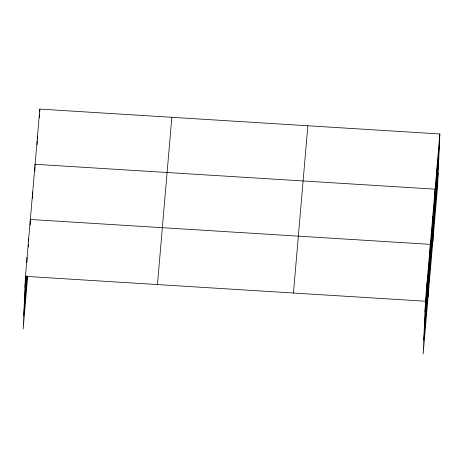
<?xml version="1.0" encoding="UTF-8"?>
<svg xmlns="http://www.w3.org/2000/svg" width="463" height="463" viewBox="0 0 463 463"><rect width="100%" height="100%" fill="white"/><g stroke="black" fill="none" stroke-linecap="round" stroke-linejoin="round"><path stroke-width="0.69" d="M439.85 133.975L425.456 301.228L423.159 353.9L437.552 186.647L439.85 133.975L39.841 109.1L25.448 276.353L23.15 329.025L27.682 276.37M26.86 262.411L27.08 257.399M28.336 247.039L28.463 244.175M28.584 241.31L28.712 238.445M30.095 225.221L30.315 220.203M32.439 198.338L32.717 191.89M34.783 171.46L34.968 167.16M35.032 165.725L35.095 164.296L435.098 189.164L432.801 241.842M37.127 144.578L37.283 140.995M37.376 138.848L37.468 136.695M39.465 117.695L39.592 114.83M39.72 111.965L39.841 109.1M426.62 293.015L427.089 282.274M428.252 274.061L428.721 263.314M428.049 297.032L430.353 244.36L30.344 219.485M432.257 227.512L432.726 216.765M437.008 172.317L437.477 161.57M24.979 287.101L25.945 275.867M24.377 300.933L26.489 276.365M23.752 315.193L27.138 275.873M157.455 284.56L171.848 117.307M293.455 293.021L307.849 125.768M424.988 311.975L439.381 144.722M424.386 325.807L438.779 158.554M423.761 340.062L438.154 172.809M25.448 276.353L425.456 301.228"/></g></svg>
